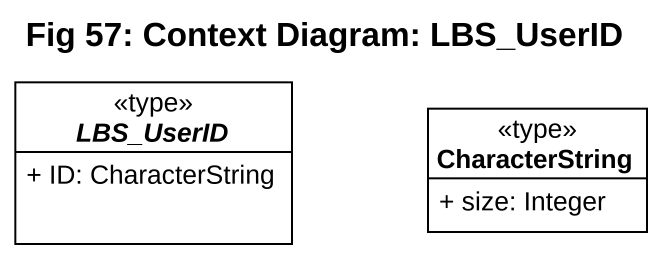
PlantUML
@startuml
title Fig 57: Context Diagram: LBS_UserID
hide circle
hide empty members
skinparam classAttributeIconSize 0
abstract class LBS_UserID <<type>> {
  + ID: CharacterString
}
class CharacterString <<type>> {
  + size: Integer
}
@enduml
